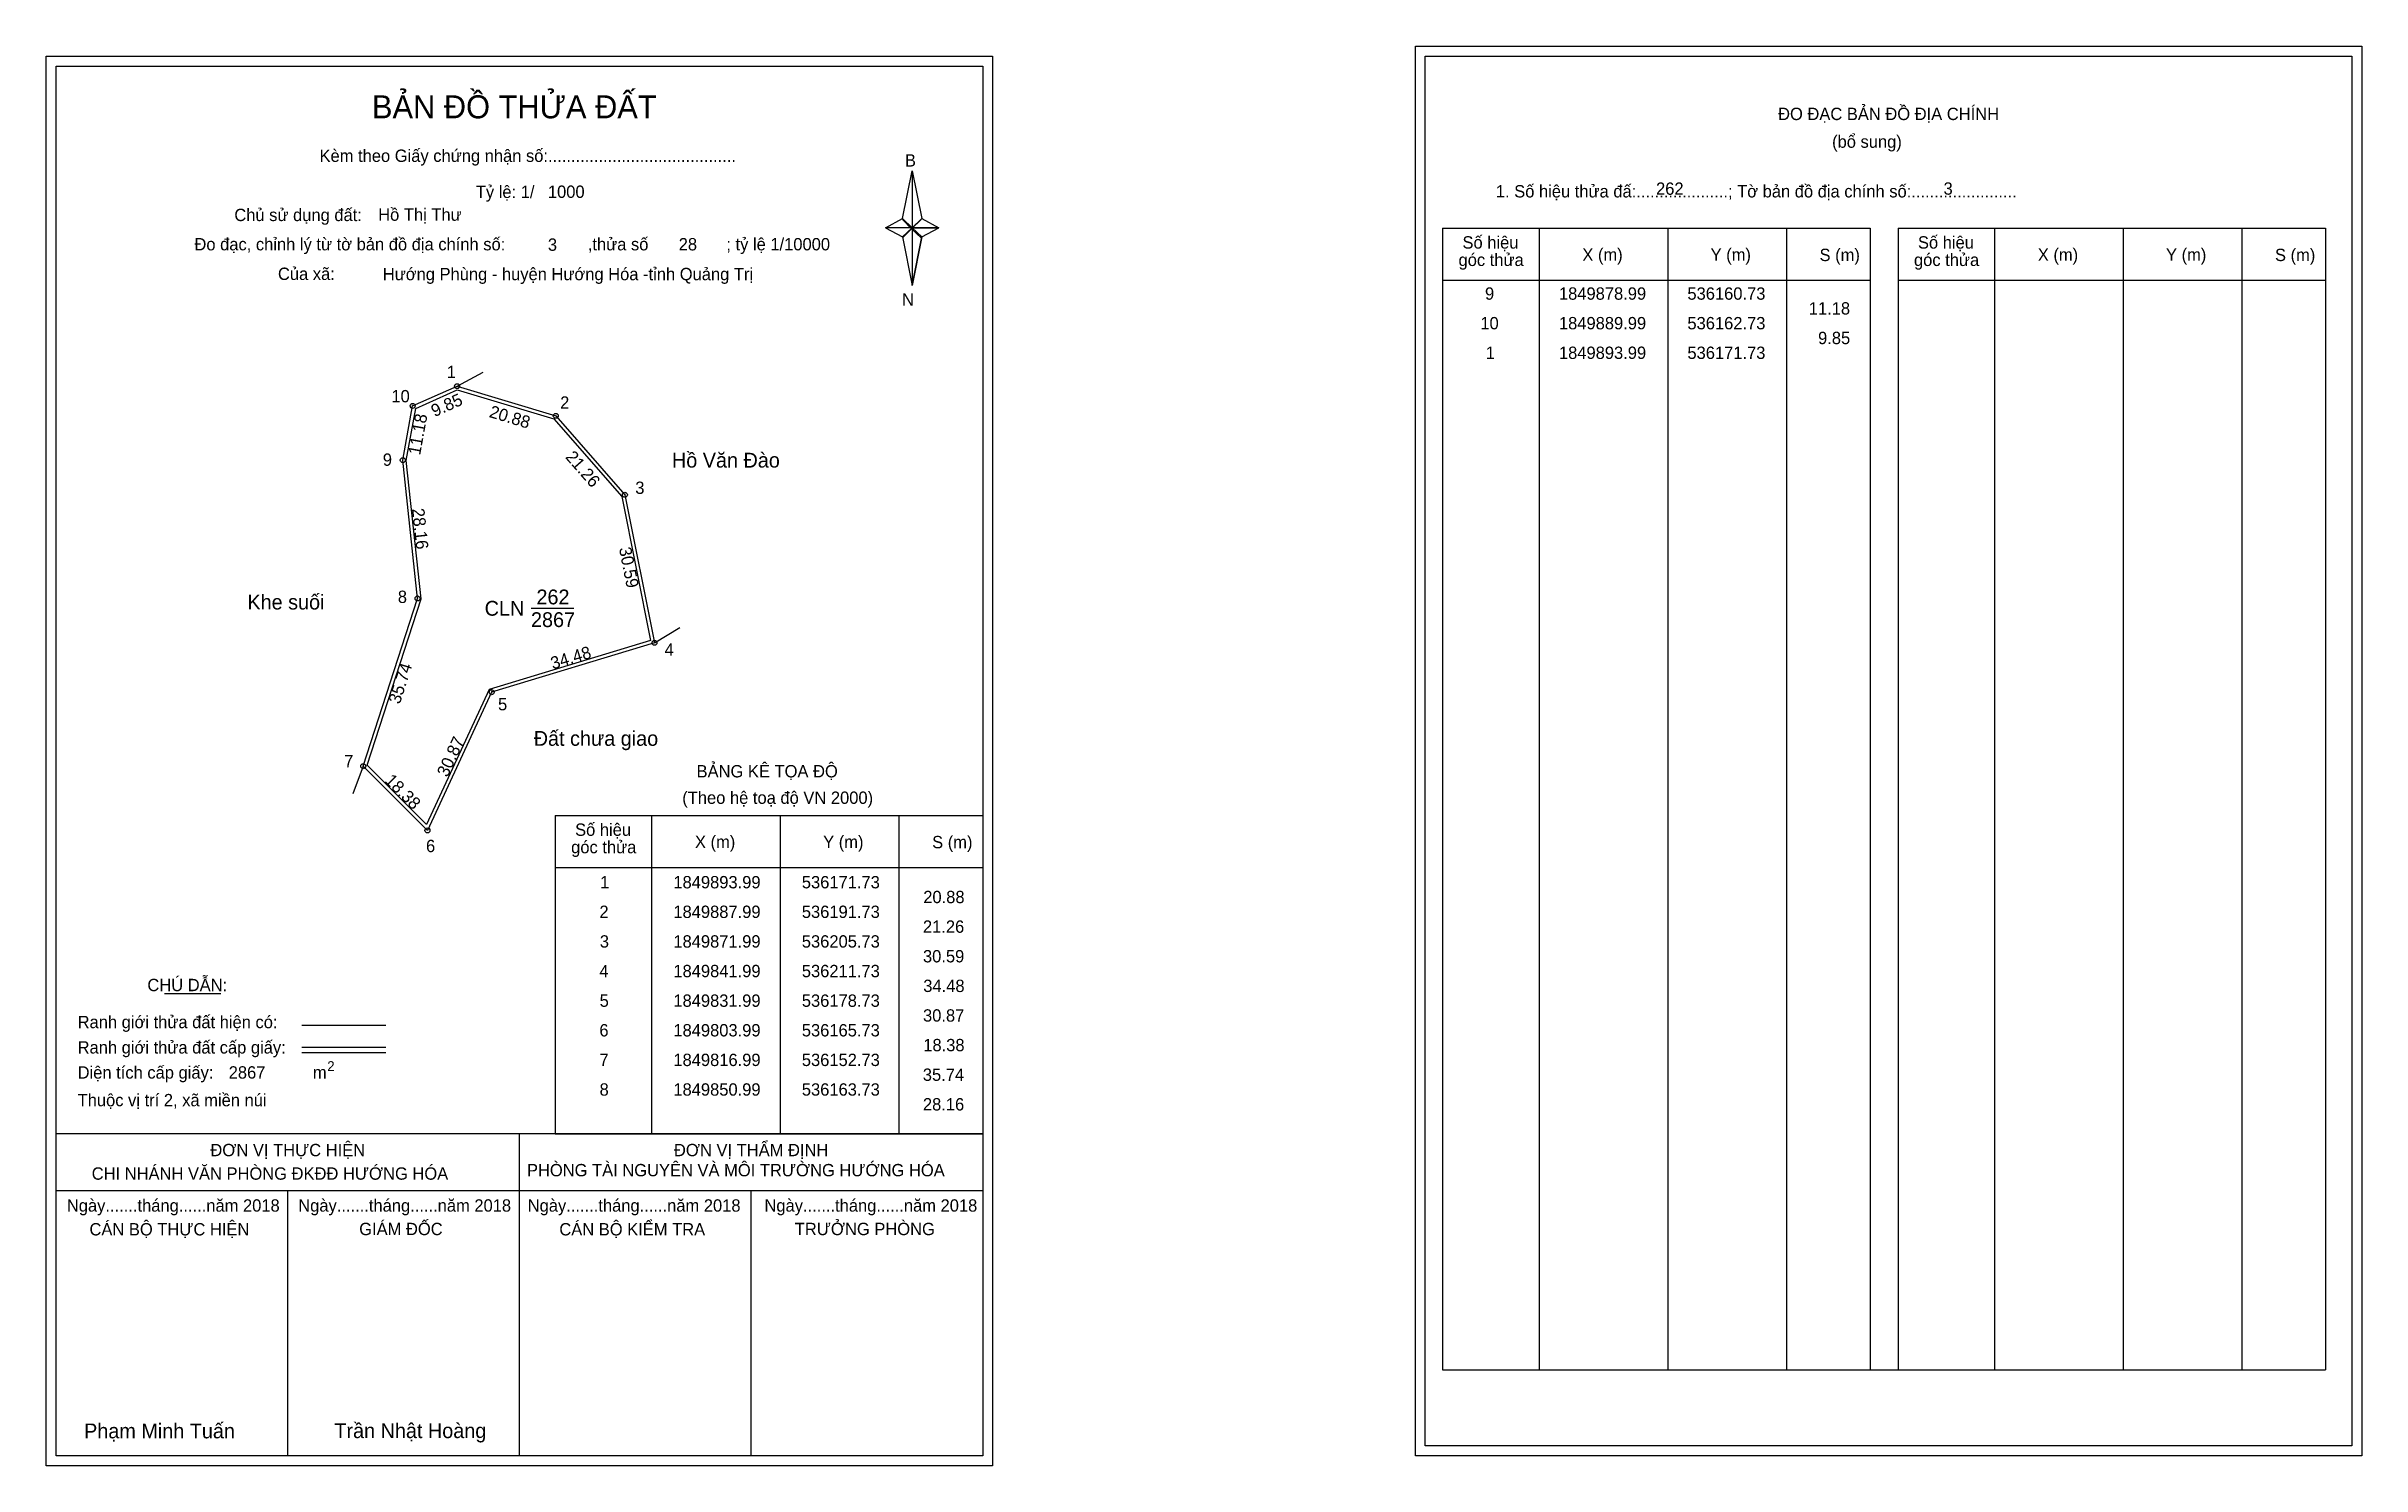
# Model space of a CAD drawing. Extents: x 536089 to 536558, y 1849675 to 1849963.
import ezdxf

# ---------------------------------------------------------------- set-up
doc = ezdxf.new("R2010")
doc.units = 0
for name, color, linetype in [('Level 1', 7, 'Continuous'), ('Level 10', 7, 'Continuous'), ('Level 11', 7, 'Continuous'), ('Level 13', 7, 'Continuous'), ('Level 27', 7, 'Continuous'), ('Level 3', 7, 'Continuous'), ('Level 36', 7, 'Continuous'), ('Level 49', 7, 'Continuous'), ('Level 53', 7, 'Continuous'), ('Level 55', 7, 'Continuous'), ('Level 6', 7, 'Continuous'), ('Level 63', 7, 'Continuous'), ('Level 9', 7, 'Continuous')]:
    doc.layers.add(name, color=color, linetype=linetype)

msp = doc.modelspace()

# ---------------------------------------------------------------- linework, layer by layer
at = {"layer": 'Level 1'}
for p, q in [((536090.53, 1849958.85), (536090.53, 1849958.85)), ((536367.85, 1849960.85), (536367.85, 1849960.85)), ((536261.95, 1849927.97), (536263.92, 1849937.61)), ((536261.95, 1849927.97), (536263.92, 1849937.61)), ((536263.92, 1849937.61), (536263.92, 1849926.09)), ((536263.92, 1849937.61), (536265.88, 1849927.97)), ((536263.92, 1849937.61), (536263.92, 1849926.09)), ((536258.5, 1849926.09), (536261.95, 1849927.97)), ((536258.5, 1849926.09), (536261.95, 1849924.25)), ((536263.92, 1849926.09), (536258.5, 1849926.09)), ((536261.95, 1849927.97), (536263.92, 1849926.09)), ((536263.92, 1849926.09), (536261.95, 1849927.97)), ((536263.77, 1849925.87), (536261.95, 1849927.75)), ((536263.92, 1849926.09), (536261.95, 1849924.25)), ((536261.95, 1849924.25), (536263.92, 1849926.09)), ((536263.77, 1849925.87), (536261.95, 1849924.03)), ((536261.95, 1849924.03), (536263.77, 1849925.87)), ((536265.74, 1849927.75), (536263.77, 1849925.87)), ((536263.77, 1849925.87), (536265.74, 1849927.75)), ((536265.74, 1849924.03), (536263.77, 1849925.87)), ((536265.88, 1849927.97), (536263.92, 1849926.09)), ((536263.92, 1849926.09), (536265.88, 1849927.97)), ((536263.92, 1849926.09), (536263.92, 1849914.39)), ((536263.92, 1849926.09), (536269.33, 1849926.09)), ((536263.92, 1849926.09), (536265.88, 1849924.25)), ((536269.33, 1849926.09), (536263.92, 1849926.09)), ((536263.92, 1849926.09), (536263.92, 1849914.39)), ((536265.88, 1849924.25), (536263.92, 1849926.09)), ((536265.88, 1849927.97), (536269.33, 1849926.09)), ((536265.88, 1849924.25), (536269.33, 1849926.09)), ((536371.38, 1849926), (536457.98, 1849926)), ((536390.97, 1849694.73), (536390.97, 1849926)), ((536417.04, 1849694.73), (536417.04, 1849926)), ((536441.02, 1849926), (536441.02, 1849694.73)), ((536457.98, 1849926), (536457.98, 1849694.73)), ((536463.64, 1849926), (536550.24, 1849926)), ((536483.23, 1849694.73), (536483.23, 1849926)), ((536509.3, 1849694.73), (536509.3, 1849926)), ((536533.27, 1849926), (536533.27, 1849694.73)), ((536550.24, 1849926), (536550.24, 1849694.73)), ((536261.95, 1849924.25), (536263.92, 1849914.39)), ((536265.88, 1849924.25), (536263.92, 1849914.39)), ((536263.92, 1849914.39), (536265.88, 1849924.25)), ((536371.38, 1849915.47), (536457.98, 1849915.47)), ((536463.64, 1849915.47), (536550.24, 1849915.47)), ((536191.62, 1849807.03), (536278.22, 1849807.03)), ((536211.21, 1849742.5), (536211.21, 1849807.03)), ((536237.28, 1849742.5), (536237.28, 1849807.03)), ((536261.25, 1849807.03), (536261.25, 1849742.5)), ((536191.62, 1849796.5), (536278.22, 1849796.5)), ((536112.44, 1849770.92), (536123.85, 1849770.92)), ((536140.31, 1849764.51), (536157.32, 1849764.51)), ((536140.31, 1849760.07), (536157.32, 1849760.07)), ((536140.31, 1849758.97), (536157.32, 1849758.97)), ((536197.35, 1849742.5), (536090.52, 1849742.5)), ((536278.22, 1849742.5), (536173.38, 1849742.5)), ((536184.37, 1849677.28), (536184.37, 1849742.5)), ((536191.62, 1849742.5), (536278.22, 1849742.5)), ((536278.22, 1849730.95), (536090.52, 1849730.95)), ((536137.45, 1849677.28), (536137.45, 1849730.95)), ((536231.3, 1849677.28), (536231.3, 1849730.95)), ((536371.38, 1849694.73), (536550.24, 1849694.73)), ((536278.22, 1849677.28), (536278.22, 1849677.28)), ((536555.55, 1849679.28), (536555.55, 1849679.28))]:
    msp.add_line(p, q, dxfattribs=at)
at = {"layer": 'Level 10'}
for p, q in [((536162.73, 1849889.99), (536171.73, 1849893.99)), ((536163.35, 1849889.5), (536171.78, 1849893.24)), ((536171.73, 1849893.99), (536191.73, 1849887.99)), ((536171.78, 1849893.24), (536191.34, 1849887.38)), ((536160.73, 1849878.99), (536162.73, 1849889.99)), ((536161.44, 1849878.96), (536163.35, 1849889.5)), ((536191.73, 1849887.99), (536205.73, 1849871.99)), ((536191.34, 1849887.38), (536205.08, 1849871.67)), ((536163.73, 1849850.99), (536160.73, 1849878.99)), ((536164.44, 1849850.92), (536161.44, 1849878.96)), ((536205.08, 1849871.67), (536210.92, 1849842.48)), ((536205.73, 1849871.99), (536211.73, 1849841.99)), ((536152.73, 1849816.99), (536163.73, 1849850.99)), ((536153.53, 1849817.18), (536164.44, 1849850.92)), ((536210.92, 1849842.48), (536178.23, 1849832.57)), ((536211.73, 1849841.99), (536178.73, 1849831.99)), ((536178.23, 1849832.57), (536165.52, 1849805.19)), ((536178.73, 1849831.99), (536165.73, 1849803.99)), ((536165.73, 1849803.99), (536152.73, 1849816.99)), ((536165.52, 1849805.19), (536153.53, 1849817.18))]:
    msp.add_line(p, q, dxfattribs=at)
at = {"layer": 'Level 11'}
for centre in [(536171.73, 1849893.99), (536162.73, 1849889.99), (536191.73, 1849887.99), (536160.73, 1849878.99), (536205.73, 1849871.99), (536163.73, 1849850.99), (536211.73, 1849841.99), (536178.73, 1849831.99), (536152.73, 1849816.99), (536152.73, 1849816.99), (536165.73, 1849803.99)]:
    msp.add_circle(centre, 0.5, dxfattribs=at)
at = {"layer": 'Level 27'}
for p, q in [((536171.73, 1849893.99), (536177.03, 1849896.81)), ((536211.73, 1849841.99), (536216.86, 1849845.1)), ((536152.73, 1849816.99), (536150.62, 1849811.37))]:
    msp.add_line(p, q, dxfattribs=at)
at = {"layer": 'Level 3'}
for p, q in [((536371.38, 1849926), (536371.38, 1849694.73)), ((536463.64, 1849926), (536463.64, 1849694.73)), ((536191.62, 1849807.03), (536191.62, 1849742.5))]:
    msp.add_line(p, q, dxfattribs=at)
at = {"layer": 'Level 63'}
for p, q in [((536365.85, 1849962.85), (536557.55, 1849962.85)), ((536365.85, 1849677.28), (536365.85, 1849962.85)), ((536557.55, 1849962.85), (536557.55, 1849677.28)), ((536088.52, 1849960.85), (536280.22, 1849960.85)), ((536088.52, 1849675.28), (536088.52, 1849960.85)), ((536090.52, 1849958.85), (536278.22, 1849958.85)), ((536090.52, 1849677.28), (536090.52, 1849958.85)), ((536278.22, 1849958.85), (536278.22, 1849677.28)), ((536280.22, 1849960.85), (536280.22, 1849675.28)), ((536367.85, 1849960.85), (536555.55, 1849960.85)), ((536367.85, 1849679.28), (536367.85, 1849960.85)), ((536555.55, 1849960.85), (536555.55, 1849679.28)), ((536278.22, 1849677.28), (536090.52, 1849677.28)), ((536557.55, 1849677.28), (536365.85, 1849677.28)), ((536555.55, 1849679.28), (536367.85, 1849679.28)), ((536280.22, 1849675.28), (536088.52, 1849675.28))]:
    msp.add_line(p, q, dxfattribs=at)
at = {"layer": 'Level 9'}
msp.add_line((536186.71, 1849848.99), (536195.38, 1849848.99), dxfattribs=at)

# ---------------------------------------------------------------- texts
at = {"layer": 'Level 1'}
for s, height, p in [('BẢN ĐỒ THỬA ĐẤT', 4.6657, (536154.49, 1849948.26)), ('ĐO ĐẠC BẢN ĐỒ ĐỊA CHÍNH', 2.5, (536439.33, 1849947.91)), ('(bổ sung)', 2.5, (536450.27, 1849942.29)), ('Kèm theo Giấy chứng nhận số:.........................................', 2.5, (536143.87, 1849939.43)), ('B', 2.5, (536262.46, 1849938.49)), ('1. Số hiệu thửa đấ:....................; Tờ bản đồ địa chính số:.......................', 2.5, (536382.16, 1849932.23)), ('Chủ sử dụng đất:', 2.5, (536126.61, 1849927.44)), ('Đo đạc, chỉnh lý từ tờ bản đồ địa chính số:                  ,thửa số                 ; tỷ lệ 1/10000', 2.5, (536118.53, 1849921.51)), ('góc thửa', 2.5, (536374.6, 1849918.34)), ('Số hiệu', 2.5, (536375.4, 1849921.87)), ('X (m)', 2.5, (536399.68, 1849919.39)), ('Y (m)', 2.5, (536425.66, 1849919.39)), ('S (m)', 2.5, (536447.73, 1849919.34)), ('góc thửa', 2.5, (536466.86, 1849918.34)), ('Số hiệu', 2.5, (536467.66, 1849921.87)), ('X (m)', 2.5, (536491.94, 1849919.39)), ('Y (m)', 2.5, (536517.91, 1849919.39)), ('S (m)', 2.5, (536539.99, 1849919.34)), ('Của xã:', 2.5, (536135.45, 1849915.51)), ('N', 2.5, (536261.86, 1849910.32)), ('BẢNG KÊ TỌA ĐỘ', 2.5, (536220.25, 1849814.73)), ('(Theo hệ toạ độ VN 2000)', 2.5, (536217.35, 1849809.37)), ('Số hiệu', 2.5, (536195.64, 1849802.89)), ('góc thửa', 2.5, (536194.84, 1849799.36)), ('X (m)', 2.5, (536219.92, 1849800.42)), ('Y (m)', 2.5, (536245.89, 1849800.42)), ('S (m)', 2.5, (536267.97, 1849800.37)), ('CHÚ DẪN:', 2.5, (536109, 1849771.42)), ('Ranh giới thửa đất hiện có:', 2.5, (536094.87, 1849763.92)), ('Ranh giới thửa đất cấp giấy:', 2.5, (536094.87, 1849758.78)), ('Diện tích cấp giấy:', 2.5, (536094.87, 1849753.7)), ('2', 2, (536145.43, 1849755.23)), ('m', 2.5, (536142.53, 1849753.72)), ('Thuộc vị trí 2, xã miền núi', 2.5, (536094.87, 1849748.1)), ('ĐƠN VỊ THỰC HIỆN', 2.5, (536121.76, 1849737.98)), ('ĐƠN VỊ THẨM ĐỊNH', 2.5, (536215.66, 1849737.98)), ('CHI NHÁNH VĂN PHÒNG ĐKĐĐ HƯỚNG HÓA', 2.5, (536097.72, 1849733.22)), ('PHÒNG TÀI NGUYÊN VÀ MÔI TRƯỜNG HƯỚNG HÓA', 2.5, (536185.89, 1849733.91)), ('Ngày.......tháng......năm 2018', 2.5, (536092.69, 1849726.75)), ('Ngày.......tháng......năm 2018', 2.5, (536139.56, 1849726.75)), ('Ngày.......tháng......năm 2018', 2.5, (536186.04, 1849726.75)), ('Ngày.......tháng......năm 2018', 2.5, (536234, 1849726.75)), ('CÁN BỘ THỰC HIỆN', 2.5, (536097.27, 1849721.93)), ('GIÁM ĐỐC', 2.5, (536151.91, 1849721.99)), ('CÁN BỘ KIỂM TRA', 2.5, (536192.45, 1849721.93)), ('TRƯỞNG PHÒNG', 2.5, (536240.14, 1849721.99)), ('Phạm Minh Tuấn', 3, (536096.18, 1849680.82)), ('Trần Nhật Hoàng', 3, (536146.88, 1849680.87))]:
    msp.add_text(s, height=height, dxfattribs=at).set_placement(p)
at = {"layer": 'Level 11'}
msp.add_text('Tỷ lệ: 1/', height=2.5, dxfattribs=at).set_placement((536175.53, 1849932.12))
at = {"layer": 'Level 13'}
for s, p in [('CLN', (536177.32, 1849847.49)), ('262', (536187.81, 1849849.79)), ('2867', (536186.71, 1849845.19))]:
    msp.add_text(s, height=3, dxfattribs=at).set_placement(p)
at = {"layer": 'Level 36'}
for s, p in [('Hồ Văn Đào', (536215.26, 1849877.5)), ('Khe suối', (536129.26, 1849848.75)), ('Đất chưa giao', (536187.26, 1849821.13))]:
    msp.add_text(s, height=3, dxfattribs=at).set_placement(p)
at = {"layer": 'Level 49'}
for s, rotation, p in [('9.85', 23.9625, (536167.16, 1849887.71)), ('11.18', 79.6952, (536164.25, 1849879.92)), ('20.88', 343.3008, (536178.08, 1849887.77)), ('21.26', 311.1859, (536193.54, 1849879.56)), ('28.16', 276.1155, (536162.59, 1849869.14)), ('30.59', 281.3099, (536204.51, 1849861.14)), ('34.48', 16.8584, (536191.12, 1849836.58)), ('35.74', 72.0721, (536160.12, 1849829.45)), ('30.87', 65.0952, (536169.79, 1849814.63)), ('18.38', 315, (536156.93, 1849813.92))]:
    msp.add_text(s, height=2.5, rotation=rotation, dxfattribs=at).set_placement(p)
at = {"layer": 'Level 53'}
for s, p in [('9', (536379.96, 1849911.51)), ('1849878.99', (536394.94, 1849911.51)), ('536160.73', (536420.96, 1849911.51)), ('10', (536379.02, 1849905.51)), ('1849889.99', (536394.94, 1849905.51)), ('536162.73', (536420.96, 1849905.51)), ('11.18', (536445.55, 1849908.51)), ('1', (536380.1, 1849899.51)), ('1849893.99', (536394.94, 1849899.51)), ('536171.73', (536420.96, 1849899.51)), ('9.85', (536447.43, 1849902.51)), ('1', (536200.72, 1849792.25)), ('1849893.99', (536215.55, 1849792.25)), ('536171.73', (536241.57, 1849792.25)), ('20.88', (536266.17, 1849789.25)), ('2', (536200.57, 1849786.25)), ('1849887.99', (536215.55, 1849786.25)), ('536191.73', (536241.57, 1849786.25)), ('21.26', (536266.1, 1849783.25)), ('3', (536200.65, 1849780.25)), ('1849871.99', (536215.55, 1849780.25)), ('536205.73', (536241.57, 1849780.25)), ('30.59', (536266.11, 1849777.25)), ('4', (536200.56, 1849774.25)), ('1849841.99', (536215.55, 1849774.25)), ('536211.73', (536241.57, 1849774.25)), ('5', (536200.61, 1849768.25)), ('1849831.99', (536215.55, 1849768.25)), ('536178.73', (536241.57, 1849768.25)), ('34.48', (536266.17, 1849771.25)), ('30.87', (536266.12, 1849765.25)), ('6', (536200.56, 1849762.25)), ('1849803.99', (536215.55, 1849762.25)), ('536165.73', (536241.57, 1849762.25)), ('18.38', (536266.17, 1849759.25)), ('7', (536200.57, 1849756.25)), ('1849816.99', (536215.55, 1849756.25)), ('536152.73', (536241.57, 1849756.25)), ('8', (536200.6, 1849750.25)), ('1849850.99', (536215.55, 1849750.25)), ('536163.73', (536241.57, 1849750.25)), ('35.74', (536266.08, 1849753.25)), ('28.16', (536266.1, 1849747.25))]:
    msp.add_text(s, height=2.5, dxfattribs=at).set_placement(p)
at = {"layer": 'Level 55'}
for s, height, p in [('1', 0.4, (536171.62, 1849893.99)), ('0', 0.11, (536171.69, 1849893.88)), ('0', 0.11, (536171.69, 1849893.88)), ('0', 0.11, (536171.69, 1849893.88)), ('10', 0.4, (536162.45, 1849889.99)), ('0', 0.11, (536162.69, 1849889.88)), ('0', 0.11, (536162.69, 1849889.88)), ('2', 0.4, (536191.59, 1849887.99)), ('0', 0.11, (536191.69, 1849887.88)), ('9', 0.4, (536160.59, 1849878.99)), ('0', 0.11, (536160.69, 1849878.88)), ('0', 0.11, (536160.69, 1849878.88)), ('3', 0.4, (536205.61, 1849871.99)), ('0', 0.11, (536205.69, 1849871.88)), ('8', 0.4, (536163.6, 1849850.99)), ('0', 0.11, (536163.69, 1849850.88)), ('0', 0.11, (536163.69, 1849850.88)), ('4', 0.4, (536211.59, 1849841.99)), ('0', 0.11, (536211.69, 1849841.88)), ('0', 0.11, (536211.69, 1849841.88)), ('0', 0.11, (536211.69, 1849841.88)), ('5', 0.4, (536178.6, 1849831.99)), ('0', 0.11, (536178.69, 1849831.88)), ('0', 0.11, (536178.69, 1849831.88)), ('7', 0.4, (536152.6, 1849816.99)), ('0', 0.11, (536152.69, 1849816.88)), ('0', 0.11, (536152.69, 1849816.88)), ('0', 0.11, (536152.69, 1849816.88)), ('0', 0.11, (536152.69, 1849816.88)), ('6', 0.4, (536165.59, 1849803.99)), ('0', 0.11, (536165.69, 1849803.88)), ('0', 0.11, (536165.69, 1849803.88))]:
    msp.add_text(s, height=height, dxfattribs=at).set_placement(p)
at = {"layer": 'Level 6'}
for s, p in [('1000', (536190.13, 1849932.14)), ('262', (536414.61, 1849932.77)), ('3', (536472.85, 1849932.79)), ('Hồ Thị Thư', (536155.75, 1849927.5)), ('3', (536190.13, 1849921.42)), ('28', (536216.63, 1849921.5)), (' Hướng Phùng - huyện Hướng Hóa -tỉnh Quảng Trị', (536155.76, 1849915.46)), ('2867', (536125.47, 1849753.71))]:
    msp.add_text(s, height=2.5, dxfattribs=at).set_placement(p)
at = {"layer": 'Level 9'}
for s, p in [('1', (536169.63, 1849895.62)), ('10', (536158.43, 1849890.72)), ('2', (536192.61, 1849889.43)), ('9', (536156.69, 1849877.86)), ('3', (536207.83, 1849872.16)), ('8', (536159.73, 1849850.07)), ('4', (536213.76, 1849839.37)), ('5', (536180.03, 1849828.32)), ('7', (536148.87, 1849816.8)), ('6', (536165.44, 1849799.59))]:
    msp.add_text(s, height=2.5, dxfattribs=at).set_placement(p)

doc.saveas('drawing.dxf')
